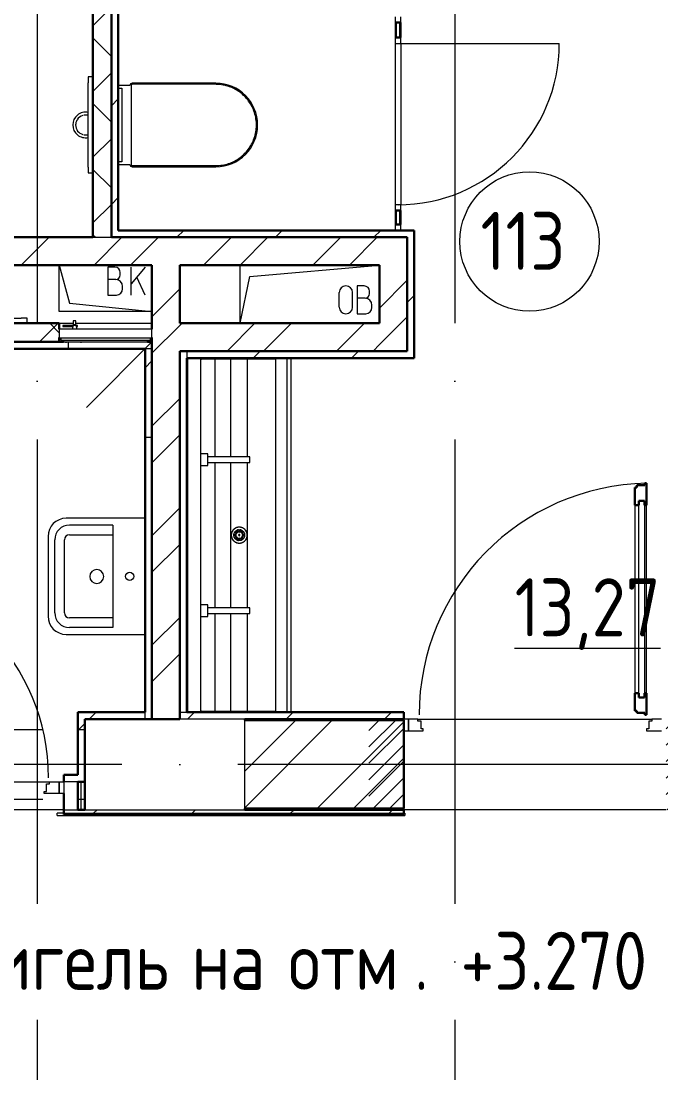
# Model space of a CAD drawing. Header units: millimetres. Extents: x -88595 to 880822, y -1054509 to -148035.
# Drawn here: x 163394 to 166151, y -275580 to -271051 of the extents above; entities that cross this region are included whole.
import ezdxf

# ---------------------------------------------------------------- set-up
doc = ezdxf.new("R2010")
doc.units = ezdxf.units.MM
for name, pattern in [('ADSK_Линия сетки', [25, 20, -2.5, 0, -2.5]), ('ADSK_Сверху', [4.5, 3, -1.5]), ('ADSK_Штриховая_ш2 п1_5', [4.5, 3, -1.5])]:
    doc.linetypes.add(name, pattern=pattern)
for name, color, linetype, lineweight in [('Аннотация', 7, 'Continuous', 20), ('Витраж', 7, 'Continuous', 9), ('Двери', 7, 'Continuous', 9), ('Линии', 7, 'Continuous', 9), ('Марки помещений', 7, 'Continuous', 20), ('Обобщенные модели', 7, 'Continuous', 18), ('Оборудование', 7, 'Continuous', 18), ('Ограждение', 7, 'Continuous', 9), ('Оси', 7, 'Continuous', 9), ('Перекрытие', 7, 'Continuous', 18), ('Сантехника', 7, 'Continuous', 18), ('Стены внутренние', 7, 'Continuous', 18), ('Стены наружные', 7, 'Continuous', 18), ('Стены разрез', 7, 'Continuous', 30), ('Стены штриховка', 7, 'Continuous', 9)]:
    doc.layers.add(name, color=color, linetype=linetype, lineweight=lineweight)
doc.layers.add('Двери открывание', color=7, linetype='Continuous', lineweight=9, true_color=0xc0c0c0)
doc.styles.add('GOST Common_3', font='GOST_Common.ttf', dxfattribs={"width": 0.9, "height": 2.5})

# ---------------------------------------------------------------- blocks, each defined once
blk = doc.blocks.new('1 этаж')
at = {"layer": 'Двери', "lineweight": 18, "true_color": 0xff0000}
h = blk.add_hatch(dxfattribs=at)
h.set_pattern_fill('FP_2', color=1, style=0, pattern_type=2)
h.set_pattern_definition([(45, (201612.71, 654062.605), (-35.3553, 35.3553), [])])
h.paths.add_polyline_path([(202452.7, 653867.6), (202452.7, 654257.6), (202302.7, 654257.6), (202302.7, 653867.6)])
h.paths.add_polyline_path([(201172.7, 653867.6), (201172.7, 654257.6), (201022.7, 654257.6), (201022.7, 653867.6)])
at = {"layer": 'Ограждение'}
h = blk.add_hatch(dxfattribs=at)
h.set_pattern_fill('FP_27', color=256, style=0, pattern_type=2)
h.set_pattern_definition([(0, (215918.7, 665702.34), (0, 600), []), (90, (215918.7, 665702.34), (-600, 4e-14), [])])
h.paths.add_polyline_path([(200487.7, 653842.6), (201177.7, 653842.6), (201177.7, 653852.6), (201172.7, 653852.6), (201172.7, 653847.6), (199707.7, 653847.6), (199707.7, 653852.6), (199678.7, 653852.6), (199678.7, 653842.6), (199937.9, 653842.6)])
at = {"lineweight": 18}
for p, q in [((199687.7, 656212.6), (199732.3, 656048.5)), ((199687.7, 656012.6), (199687.7, 656212.6)), ((200467.7, 655962.6), (200467.7, 656212.6)), ((200509.5, 656163.2), (201067.7, 656212.6)), ((199928, 656203.9), (199898, 656203.9)), ((199898, 656203.9), (199898, 656083.9)), ((199951.3, 656170.6), (199951.3, 656180.6)), ((200058, 656203.9), (199998, 656132.4)), ((199998, 656083.9), (199998, 656203.9)), ((200058, 656083.9), (200022, 656161.1)), ((200467.7, 655962.6), (200509.5, 656163.2)), ((199931.3, 656150.6), (199898, 656150.6)), ((199961.3, 656110.6), (199961.3, 656120.6)), ((201002.1, 656123.4), (200972.1, 656123.4)), ((200972.1, 656123.4), (200972.1, 656003.4)), ((199898, 656083.9), (199934.6, 656083.9)), ((200894.6, 656032.1), (200894.6, 656094.7)), ((200952, 656032.1), (200952, 656094.7)), ((201005.5, 656070), (200972.1, 656070)), ((201025.5, 656090), (201025.5, 656100)), ((199732.3, 656048.5), (200087.7, 656012.6)), ((201035.5, 656030), (201035.5, 656040)), ((200087.7, 656012.6), (199687.7, 656012.6)), ((200972.1, 656003.4), (201008.8, 656003.4))]:
    blk.add_line(p, q, dxfattribs=at)
for centre, radius, start, end in [((199928, 656180.6), 23.3, 0, 90), ((199931.3, 656170.6), 20, 270, 0), ((199931.3, 656120.6), 30, 0, 90), ((200923.3, 656094.7), 28.7, 0, 180), ((201002.1, 656100), 23.3, 0, 90), ((199934.6, 656110.6), 26.7, 270, 0), ((201005.5, 656090), 20, 270, 0), ((201005.5, 656040), 30, 0, 90), ((200923.3, 656032.1), 28.7, 180, 0), ((201008.8, 656030), 26.7, 270, 0)]:
    blk.add_arc(centre, radius, start, end, dxfattribs=at)
at = {"layer": 'Витраж', "lineweight": 18, "extrusion": (0, 0, -1)}
for p, q in [((201135.2, 657282.6), (201135.2, 657257.6)), ((201135.2, 657257.6), (201160.2, 657257.6)), ((201160.2, 657257.6), (201160.2, 657282.6)), ((201160.2, 657192.6), (201135.2, 657192.6)), ((201135.2, 657192.6), (201135.2, 657167.6)), ((201135.2, 657167.6), (201160.2, 657167.6)), ((201160.2, 657167.6), (201160.2, 657192.6)), ((201160.2, 656472.6), (201135.2, 656472.6)), ((201135.2, 656472.6), (201135.2, 656447.6)), ((201135.2, 656447.6), (201160.2, 656447.6)), ((201160.2, 656447.6), (201160.2, 656472.6))]:
    blk.add_line(p, q, dxfattribs=at)
at = {"layer": 'Витраж'}
for p, q in [((201135.2, 657257.6), (201135.2, 657192.6)), ((201160.2, 657257.6), (201160.2, 657192.6)), ((201135.2, 657167.6), (201135.2, 656472.6)), ((201160.2, 657167.6), (201160.2, 656472.6)), ((201135.2, 656447.6), (201135.2, 656387.6)), ((201160.2, 656447.6), (201160.2, 656387.6))]:
    blk.add_line(p, q, dxfattribs=at)
at = {"layer": 'Витраж', "lineweight": 18}
for p, q in [((201160.2, 656387.6), (201135.2, 656387.6)), ((201135.2, 656387.6), (201135.2, 656362.6)), ((201160.2, 656362.6), (201160.2, 656387.6)), ((201135.2, 656362.6), (201160.2, 656362.6))]:
    blk.add_line(p, q, dxfattribs=at)
at = {"layer": 'Двери'}
for p, q in [((201160.2, 657167.6), (201842.7, 657167.6)), ((202168.7, 655179.6), (202168.7, 654369.6)), ((202185.7, 654351.6), (202185.7, 655197.6)), ((202185.7, 655197.6), (202209.7, 655197.6)), ((202209.7, 655197.6), (202209.7, 654351.6)), ((202218.7, 654369.6), (202218.7, 655179.6)), ((202209.7, 654351.6), (202185.7, 654351.6)), ((201172.7, 654257.6), (201172.7, 654207.6)), ((201192.7, 654257.6), (201172.7, 654257.6)), ((201192.7, 654207.6), (201192.7, 654257.6)), ((201233.7, 654257.6), (201192.7, 654257.6)), ((201192.7, 654257.6), (201192.7, 654207.6)), ((201233.7, 654249.6), (201233.7, 654257.6)), ((202241.7, 654257.6), (202241.7, 654249.6)), ((202282.7, 654257.6), (202241.7, 654257.6)), ((201247.7, 654249.6), (201233.7, 654249.6)), ((201247.7, 654215.6), (201247.7, 654249.6)), ((201256.7, 654215.6), (201247.7, 654215.6)), ((201256.7, 654207.6), (201256.7, 654215.6)), ((202227.7, 654215.6), (202218.7, 654215.6)), ((202218.7, 654215.6), (202218.7, 654207.6)), ((202241.7, 654249.6), (202227.7, 654249.6)), ((202227.7, 654249.6), (202227.7, 654215.6)), ((201172.7, 654207.6), (201192.7, 654207.6)), ((201192.7, 654207.6), (201256.7, 654207.6)), ((202218.7, 654207.6), (202282.7, 654207.6)), ((199646.7, 653979.6), (199646.7, 653987.6)), ((199646.7, 653987.6), (199687.7, 653987.6)), ((199687.7, 653987.6), (199707.7, 653987.6)), ((199687.7, 653937.6), (199687.7, 653987.6)), ((199687.7, 653987.6), (199687.7, 653937.6)), ((199707.7, 653987.6), (199707.7, 653937.6)), ((199623.7, 653945.6), (199632.7, 653945.6)), ((199623.7, 653937.6), (199623.7, 653945.6)), ((199632.7, 653979.6), (199646.7, 653979.6)), ((199632.7, 653945.6), (199632.7, 653979.6)), ((199687.7, 653937.6), (199623.7, 653937.6)), ((199707.7, 653937.6), (199687.7, 653937.6))]:
    blk.add_line(p, q, dxfattribs=at)
at = {"layer": 'Двери', "lineweight": 30}
for p, q in [((202176.7, 655255.6), (202168.7, 655255.6)), ((202168.7, 655255.6), (202168.7, 655179.6)), ((202210.7, 655264.6), (202176.7, 655264.6)), ((202176.7, 655264.6), (202176.7, 655255.6)), ((202218.7, 655273.6), (202210.7, 655273.6)), ((202210.7, 655273.6), (202210.7, 655264.6)), ((202218.7, 655179.6), (202218.7, 655273.6)), ((202168.7, 655179.6), (202185.7, 655179.6)), ((202185.7, 655179.6), (202185.7, 655197.6)), ((202185.7, 655197.6), (202209.7, 655197.6)), ((202209.7, 655197.6), (202209.7, 655179.6)), ((202209.7, 655179.6), (202218.7, 655179.6)), ((202168.7, 654369.6), (202168.7, 654293.6)), ((202168.7, 654369.6), (202185.7, 654369.6)), ((202185.7, 654369.6), (202185.7, 654351.6)), ((202185.7, 654351.6), (202209.7, 654351.6)), ((202209.7, 654369.6), (202218.7, 654369.6)), ((202209.7, 654351.6), (202209.7, 654369.6)), ((202218.7, 654275.6), (202218.7, 654369.6)), ((202168.7, 654293.6), (202176.7, 654293.6)), ((202176.7, 654293.6), (202176.7, 654284.6)), ((202176.7, 654284.6), (202210.7, 654284.6)), ((202210.7, 654284.6), (202210.7, 654275.6)), ((202210.7, 654275.6), (202218.7, 654275.6))]:
    blk.add_line(p, q, dxfattribs=at)
at = {"layer": 'Двери', "linetype": 'ADSK_Штриховая_ш2 п1_5'}
for p, q in [((201172.7, 654257.6), (201022.7, 654257.6)), ((201172.7, 653867.6), (201172.7, 654257.6)), ((201022.7, 653867.6), (201172.7, 653867.6))]:
    blk.add_line(p, q, dxfattribs=at)
at = {"layer": 'Двери'}
blk.add_arc((201147.7, 657167.6), 695, 270, 0, dxfattribs=at)
at = {"layer": 'Двери открывание'}
for centre, radius, start, end in [((202236.7, 654275.6), 998, 91.0334, 180), ((198743.7, 654005.6), 898, 0, 88.8515)]:
    blk.add_arc(centre, radius, start, end, dxfattribs=at)
at = {"layer": 'Линии', "linetype": 'ADSK_Сверху', "ltscale": 100}
for p, q in [((188967.7, 654212.6), (199797.7, 654212.6)), ((188967.7, 653912.6), (199797.7, 653912.6))]:
    blk.add_line(p, q, dxfattribs=at)
at = {"layer": 'Марки помещений'}
blk.add_circle((201714.2, 656314.5), 300, dxfattribs=at)
at = {"layer": 'Обобщенные модели'}
for p, q in [((200057.7, 655122.6), (199717.7, 655122.6)), ((199919.7, 655093.2), (199732.6, 655093.2)), ((199919.7, 655093.2), (199919.7, 654652)), ((199639.7, 655044.6), (199639.7, 654872.5)), ((199669, 654715.6), (199669, 655029.6)), ((199710.3, 654715.6), (199710.3, 655029.6)), ((199732.6, 655051.9), (199919.7, 655051.9)), ((199639.7, 654872.5), (199639.7, 654700.6)), ((199919.7, 654693.3), (199732.6, 654693.3)), ((199717.7, 654622.6), (200057.7, 654622.6)), ((199919.7, 654652), (199732.6, 654652))]:
    blk.add_line(p, q, dxfattribs=at)
blk.add_circle((199991.4, 654872.6), 17.5, dxfattribs=at)
for centre, radius, start, end in [((199717.7, 655044.6), 78, 90, 180), ((199732.6, 655029.6), 63.6, 90, 180), ((199732.6, 655029.6), 22.3, 90, 180), ((199849.6, 654872.2), 30, 90, 270), ((199849.6, 654872.2), 30, 270, 90), ((199732.6, 654715.6), 63.6, 180, 270), ((199732.6, 654715.6), 22.3, 180, 270), ((199717.7, 654700.6), 78, 180, 270)]:
    blk.add_arc(centre, radius, start, end, dxfattribs=at)
at = {"layer": 'Оборудование'}
for p, q in [((199687.7, 655937.6), (199687.7, 655901.2)), ((200087.7, 655937.6), (199687.7, 655937.6)), ((199703.6, 655953), (199703.6, 655948)), ((199749.4, 655953), (199703.6, 655953)), ((199703.6, 655948), (199749.4, 655948)), ((199744.6, 655953.5), (199744.6, 655937.6)), ((199763.9, 655953.5), (199744.6, 655953.5)), ((199748.1, 655955.5), (199746.1, 655953.5)), ((199748.1, 655972.9), (199748.1, 655955.5)), ((199760.3, 655972.9), (199748.1, 655972.9)), ((199760.3, 655955.5), (199748.1, 655955.5)), ((199767.3, 655953), (199759, 655953)), ((199759, 655948), (199767.3, 655948)), ((199760.3, 655955.5), (199760.3, 655972.9)), ((199762.3, 655953.5), (199760.3, 655955.5)), ((199763.9, 655937.6), (199763.9, 655953.5)), ((199767.3, 655948), (199767.3, 655953)), ((200087.7, 655901.2), (200087.7, 655937.6)), ((199688.6, 655900.3), (200086.8, 655900.3)), ((199694.7, 655900.3), (199694.7, 655890.6)), ((199695.7, 655889.6), (200079.8, 655889.6)), ((199706.7, 655888.1), (199706.7, 655882.6)), ((200068.7, 655882.6), (200068.7, 655888.1)), ((200080.7, 655890.6), (200080.7, 655900.3)), ((199706.7, 655882.6), (200068.7, 655882.6)), ((199715.7, 655882.6), (199715.7, 655880.6)), ((199715.7, 655880.6), (199719.7, 655880.6)), ((199780.2, 655880.6), (199719.7, 655880.6)), ((199780.2, 655880.6), (199784.2, 655880.6)), ((199784.2, 655880.6), (199784.2, 655882.6)), ((200087.7, 655882.6), (199804.9, 655599.8))]:
    blk.add_line(p, q, dxfattribs=at)
for points, knots in [([(199687.7, 655901.2), (199687.7, 655901.1), (199687.7, 655901), (199687.8, 655900.8), (199687.9, 655900.6), (199688.1, 655900.5), (199688.2, 655900.4), (199688.4, 655900.3), (199688.5, 655900.3), (199688.6, 655900.3)], [0, 0, 0, 0, 0.166667, 0.333333, 0.458333, 0.583333, 0.708333, 0.833333, 1, 1, 1, 1]), ([(199694.7, 655890.6), (199694.7, 655890.5), (199694.7, 655890.3), (199694.8, 655890.1), (199694.9, 655889.9), (199695.1, 655889.8), (199695.2, 655889.7), (199695.3, 655889.7), (199695.5, 655889.6), (199695.6, 655889.6), (199695.7, 655889.6)], [0, 0, 0, 0, 0.166667, 0.333333, 0.458333, 0.583333, 0.666667, 0.75, 0.833333, 1, 1, 1, 1]), ([(199705.2, 655889.6), (199705.3, 655889.6), (199705.5, 655889.6), (199705.8, 655889.5), (199705.9, 655889.4), (199706.1, 655889.3), (199706.3, 655889.2), (199706.4, 655889), (199706.5, 655888.8), (199706.6, 655888.7), (199706.7, 655888.4), (199706.7, 655888.2), (199706.7, 655888.1)], [0, 0, 0, 0, 0.166667, 0.25, 0.333333, 0.416667, 0.5, 0.583333, 0.666667, 0.75, 0.833333, 1, 1, 1, 1]), ([(200068.7, 655888.1), (200068.7, 655888.2), (200068.7, 655888.4), (200068.8, 655888.7), (200068.9, 655888.8), (200069, 655889), (200069.2, 655889.2), (200069.3, 655889.3), (200069.5, 655889.4), (200069.7, 655889.5), (200069.9, 655889.6), (200070.1, 655889.6), (200070.2, 655889.6)], [-1, -1, -1, -1, -0.833333, -0.75, -0.666667, -0.583333, -0.5, -0.416667, -0.333333, -0.25, -0.166667, 0, 0, 0, 0]), ([(200079.8, 655889.6), (200079.8, 655889.6), (200080, 655889.6), (200080.1, 655889.7), (200080.2, 655889.7), (200080.4, 655889.8), (200080.5, 655889.9), (200080.6, 655890.1), (200080.7, 655890.3), (200080.7, 655890.5), (200080.7, 655890.6)], [-1, -1, -1, -1, -0.833333, -0.75, -0.666667, -0.583333, -0.458333, -0.333333, -0.166667, 0, 0, 0, 0]), ([(200086.8, 655900.3), (200086.9, 655900.3), (200087, 655900.3), (200087.2, 655900.4), (200087.3, 655900.5), (200087.5, 655900.6), (200087.6, 655900.8), (200087.7, 655901), (200087.7, 655901.1), (200087.7, 655901.2)], [-1, -1, -1, -1, -0.833333, -0.75, -0.583333, -0.458333, -0.333333, -0.166667, 0, 0, 0, 0])]:
    blk.add_open_spline(points, degree=3, knots=knots, dxfattribs=at)
at = {"layer": 'Ограждение'}
for p, q in [((199678.7, 653842.6), (199678.7, 653852.6)), ((199707.7, 653852.6), (199678.7, 653852.6)), ((201177.7, 653852.6), (201172.7, 653852.6)), ((201177.7, 653852.6), (201177.7, 653842.6)), ((199678.7, 653842.6), (201177.7, 653842.6))]:
    blk.add_line(p, q, dxfattribs=at)
at = {"layer": 'Оси', "linetype": 'ADSK_Линия сетки', "ltscale": 100}
for p, q in [((199592.7, 662962.6), (199592.7, 631836.5)), ((201392.7, 662962.6), (201392.7, 631836.5)), ((252460, 654062.6), (175520.4, 654062.6))]:
    blk.add_line(p, q, dxfattribs=at)
at = {"layer": 'Перекрытие', "color": 49, "ltscale": 100, "true_color": 0x464646}
for p, q in [((199687.7, 656012.6), (199687.7, 656212.6)), ((200467.7, 655962.6), (200467.7, 656212.6)), ((200087.7, 656012.6), (199687.7, 656012.6)), ((202302.7, 653867.6), (201172.7, 653867.6))]:
    blk.add_line(p, q, dxfattribs=at)
at = {"layer": 'Сантехника', "lineweight": 9}
for p, q in [((199832.7, 657023.1), (199812.7, 657023.1)), ((199812.7, 657023.1), (199812.7, 656998.1)), ((199812.7, 656634.6), (199812.7, 656998.1)), ((199812.7, 656634.6), (199812.7, 656609.6)), ((199812.7, 656609.6), (199832.7, 656609.6)), ((199161, 655984.8), (199524.5, 655984.8)), ((199549.5, 655984.8), (199524.5, 655984.8)), ((199549.5, 655962.6), (199549.5, 655984.8))]:
    blk.add_line(p, q, dxfattribs=at)
at = {"layer": 'Сантехника'}
for p, q in [((199992.7, 656986.4), (199942.7, 656986.4)), ((199997.7, 656986.4), (199997.7, 656646.4)), ((200362.7, 656996.4), (200002.7, 656996.4)), ((200362.7, 656991.4), (200002.7, 656991.4)), ((199942.7, 656974.6), (199957.7, 656974.6)), ((199957.7, 656974.6), (199957.7, 656658.1)), ((199957.7, 656658.1), (199942.7, 656658.1)), ((199942.7, 656646.4), (199992.7, 656646.4)), ((200002.7, 656641.4), (200362.7, 656641.4)), ((200002.7, 656636.4), (200362.7, 656636.4)), ((200242.7, 654287.6), (200242.7, 655812.6)), ((200298.7, 655807.6), (200298.7, 655812.6)), ((200298.7, 655812.6), (200298.7, 655807.6)), ((200298.7, 654292.6), (200298.7, 655807.6)), ((200298.7, 655807.6), (200301.1, 655807.6)), ((200309.7, 655807.6), (200301.1, 655807.6)), ((200309.7, 655807.6), (200309.7, 655812.6)), ((200620.8, 655807.6), (200309.7, 655807.6)), ((200360.1, 655387.5), (200360.1, 655807.6)), ((200428.1, 655387.6), (200428.1, 655807.6)), ((200498.8, 655387.6), (200498.8, 655807.6)), ((200620.8, 655812.6), (200620.8, 655807.6)), ((200620.8, 654292.6), (200620.8, 655807.6)), ((200670.8, 654287.6), (200670.8, 655812.6)), ((200687.7, 654287.6), (200687.7, 655812.6)), ((200328.7, 655400.1), (200298.7, 655400.1)), ((200328.7, 655350.1), (200328.7, 655400.1)), ((200298.7, 655350.1), (200328.7, 655350.1)), ((200508.7, 655387.6), (200328.7, 655387.6)), ((200328.7, 655362.6), (200508.7, 655362.6)), ((200360.1, 654737.5), (200360.1, 655362.7)), ((200428.1, 654737.6), (200428.1, 655362.6)), ((200498.8, 654737.6), (200498.8, 655362.6)), ((200508.7, 655362.6), (200508.7, 655387.6)), ((200328.7, 654750.1), (200298.7, 654750.1)), ((200328.7, 654700.1), (200328.7, 654750.1)), ((200508.7, 654737.6), (200328.7, 654737.6)), ((200328.7, 654712.6), (200508.7, 654712.6)), ((200360.1, 654292.6), (200360.1, 654712.7)), ((200428.1, 654292.6), (200428.1, 654712.6)), ((200498.8, 654292.6), (200498.8, 654712.6)), ((200508.7, 654712.6), (200508.7, 654737.6)), ((200298.7, 654700.1), (200328.7, 654700.1)), ((200298.7, 654287.6), (200298.7, 654292.6)), ((200301.1, 654292.6), (200298.7, 654292.6)), ((200298.7, 654292.6), (200298.7, 654287.6)), ((200301.1, 654292.6), (200309.7, 654292.6)), ((200309.7, 654292.6), (200620.8, 654292.6)), ((200309.7, 654287.6), (200309.7, 654292.6)), ((200620.8, 654292.6), (200620.8, 654287.6))]:
    blk.add_line(p, q, dxfattribs=at)
at = {"layer": 'Сантехника', "flags": 128}
for points in [[(200002.7, 656991.4), (200002.5, 656991.4), (200002.3, 656991.3), (200002.1, 656991.3), (200001.9, 656991.3), (200001.7, 656991.3), (200001.5, 656991.2), (200001.3, 656991.2), (200001.1, 656991.1), (200000.9, 656991), (200000.8, 656991), (200000.6, 656990.9), (200000.4, 656990.8), (200000.2, 656990.7), (200000.1, 656990.6), (199999.9, 656990.5), (199999.7, 656990.4), (199999.6, 656990.2), (199999.4, 656990.1), (199999.3, 656990), (199999.1, 656989.8), (199999, 656989.7), (199998.9, 656989.5), (199998.7, 656989.4), (199998.6, 656989.2), (199998.5, 656989.1), (199998.4, 656988.9), (199998.3, 656988.7), (199998.2, 656988.5), (199998.1, 656988.4), (199998.1, 656988.2), (199998, 656988), (199997.9, 656987.8), (199997.9, 656987.6), (199997.8, 656987.4), (199997.8, 656987.2), (199997.8, 656987), (199997.7, 656986.8), (199997.7, 656986.6), (199997.7, 656986.4), (199997.7, 656986.4)], [(200362.7, 656641.4), (200369.7, 656641.5), (200376.7, 656641.9), (200383.7, 656642.6), (200390.6, 656643.6), (200397.5, 656644.8), (200404.3, 656646.4), (200411.1, 656648.2), (200417.8, 656650.2), (200424.4, 656652.6), (200430.9, 656655.2), (200437.3, 656658), (200443.5, 656661.1), (200449.7, 656664.5), (200455.7, 656668.1), (200461.5, 656671.9), (200467.2, 656676), (200472.8, 656680.3), (200478.1, 656684.8), (200483.3, 656689.5), (200488.2, 656694.4), (200493, 656699.5), (200497.6, 656704.9), (200501.9, 656710.3), (200506.1, 656716), (200510, 656721.8), (200513.6, 656727.8), (200517.1, 656733.9), (200520.2, 656740.1), (200523.2, 656746.5), (200525.8, 656752.9), (200528.2, 656759.5), (200530.4, 656766.2), (200532.2, 656772.9), (200533.8, 656779.7), (200535.2, 656786.6), (200536.2, 656793.5), (200537, 656800.5), (200537.5, 656807.5), (200537.7, 656814.5), (200537.6, 656821.5), (200537.3, 656828.5), (200536.7, 656835.4), (200535.8, 656842.4), (200534.6, 656849.3), (200533.1, 656856.1), (200531.4, 656862.9), (200529.4, 656869.6), (200527.1, 656876.2), (200524.6, 656882.8), (200521.8, 656889.2), (200518.8, 656895.5), (200515.5, 656901.7), (200512, 656907.7), (200508.2, 656913.6), (200504.2, 656919.3), (200500, 656924.9), (200495.5, 656930.3), (200490.9, 656935.5), (200486, 656940.6), (200480.9, 656945.4), (200475.7, 656950), (200470.2, 656954.4), (200464.6, 656958.6), (200458.8, 656962.6), (200452.9, 656966.3), (200446.9, 656969.8), (200440.7, 656973), (200434.3, 656976), (200427.9, 656978.8), (200421.3, 656981.2), (200414.7, 656983.5), (200408, 656985.4), (200401.2, 656987.1), (200394.3, 656988.5), (200387.4, 656989.6), (200380.5, 656990.5), (200373.5, 656991), (200366.5, 656991.3), (200362.7, 656991.4)], [(199997.7, 656646.4), (199997.7, 656646.2), (199997.7, 656646), (199997.7, 656645.8), (199997.8, 656645.6), (199997.8, 656645.4), (199997.9, 656645.2), (199997.9, 656645), (199998, 656644.8), (199998, 656644.6), (199998.1, 656644.4), (199998.2, 656644.2), (199998.3, 656644), (199998.4, 656643.9), (199998.5, 656643.7), (199998.6, 656643.5), (199998.7, 656643.4), (199998.8, 656643.2), (199999, 656643.1), (199999.1, 656642.9), (199999.2, 656642.8), (199999.4, 656642.6), (199999.5, 656642.5), (199999.7, 656642.4), (199999.8, 656642.3), (200000, 656642.1), (200000.2, 656642), (200000.4, 656641.9), (200000.5, 656641.9), (200000.7, 656641.8), (200000.9, 656641.7), (200001.1, 656641.6), (200001.3, 656641.6), (200001.5, 656641.5), (200001.7, 656641.5), (200001.9, 656641.4), (200002.1, 656641.4), (200002.3, 656641.4), (200002.5, 656641.4), (200002.7, 656641.4), (200002.7, 656641.4)], [(200498, 655050.1), (200498, 655051.5), (200497.9, 655052.8), (200497.8, 655054.2), (200497.6, 655055.6), (200497.3, 655056.9), (200497, 655058.3), (200496.7, 655059.6), (200496.3, 655060.9), (200495.8, 655062.2), (200495.3, 655063.5), (200494.7, 655064.7), (200494.1, 655065.9), (200493.5, 655067.1), (200492.8, 655068.3), (200492, 655069.5), (200491.2, 655070.6), (200490.4, 655071.7), (200489.5, 655072.7), (200488.6, 655073.7), (200487.6, 655074.7), (200486.6, 655075.6), (200485.6, 655076.5), (200484.5, 655077.4), (200483.4, 655078.2), (200482.2, 655079), (200481.1, 655079.7), (200479.9, 655080.4), (200478.7, 655081), (200477.4, 655081.6), (200476.1, 655082.1), (200474.9, 655082.5), (200473.5, 655083), (200472.2, 655083.3), (200470.9, 655083.6), (200469.5, 655083.9), (200468.2, 655084.1), (200466.8, 655084.3), (200465.5, 655084.4), (200464.1, 655084.4), (200462.7, 655084.4), (200461.3, 655084.3), (200460, 655084.2), (200458.6, 655084), (200457.3, 655083.8), (200455.9, 655083.5), (200454.6, 655083.2), (200453.3, 655082.8), (200452, 655082.3), (200450.7, 655081.8), (200449.4, 655081.3), (200448.2, 655080.7), (200447, 655080.1), (200445.8, 655079.4), (200444.7, 655078.6), (200443.5, 655077.8), (200442.4, 655077), (200441.4, 655076.1), (200440.4, 655075.2), (200439.4, 655074.3), (200438.4, 655073.3), (200437.5, 655072.2), (200436.6, 655071.2), (200435.8, 655070.1), (200435.1, 655068.9), (200434.3, 655067.8), (200433.6, 655066.6), (200433, 655065.4), (200432.4, 655064.1), (200431.9, 655062.9), (200431.4, 655061.6), (200431, 655060.3), (200430.6, 655059), (200430.2, 655057.6), (200430, 655056.3), (200429.8, 655054.9), (200429.6, 655053.6), (200429.5, 655052.2), (200429.4, 655050.8), (200429.4, 655050.1)], [(200440.4, 655050.1), (200440.4, 655051), (200440.5, 655052), (200440.6, 655052.9), (200440.7, 655053.8), (200440.9, 655054.7), (200441.1, 655055.6), (200441.3, 655056.5), (200441.6, 655057.4), (200441.9, 655058.3), (200442.3, 655059.2), (200442.6, 655060), (200443, 655060.9), (200443.5, 655061.7), (200444, 655062.5), (200444.5, 655063.3), (200445, 655064), (200445.6, 655064.8), (200446.2, 655065.5), (200446.8, 655066.2), (200447.5, 655066.8), (200448.2, 655067.5), (200448.9, 655068.1), (200449.6, 655068.6), (200450.3, 655069.2), (200451.1, 655069.7), (200451.9, 655070.2), (200452.7, 655070.7), (200453.6, 655071.1), (200454.4, 655071.5), (200455.3, 655071.8), (200456.1, 655072.1), (200457, 655072.4), (200457.9, 655072.7), (200458.8, 655072.9), (200459.8, 655073.1), (200460.7, 655073.2), (200461.6, 655073.3), (200462.5, 655073.4), (200463.5, 655073.4), (200464.4, 655073.4), (200465.3, 655073.3), (200466.3, 655073.3), (200467.2, 655073.1), (200468.1, 655073), (200469, 655072.8), (200469.9, 655072.6), (200470.8, 655072.3), (200471.7, 655072), (200472.6, 655071.7), (200473.4, 655071.3), (200474.2, 655070.9), (200475.1, 655070.4), (200475.9, 655070), (200476.7, 655069.5), (200477.4, 655068.9), (200478.2, 655068.4), (200478.9, 655067.8), (200479.6, 655067.2), (200480.2, 655066.5), (200480.9, 655065.8), (200481.5, 655065.1), (200482.1, 655064.4), (200482.7, 655063.7), (200483.2, 655062.9), (200483.7, 655062.1), (200484.1, 655061.3), (200484.6, 655060.5), (200485, 655059.6), (200485.3, 655058.8), (200485.7, 655057.9), (200486, 655057), (200486.2, 655056.1), (200486.4, 655055.2), (200486.6, 655054.3), (200486.8, 655053.4), (200486.9, 655052.5), (200487, 655051.5), (200487, 655050.6), (200487, 655050.1)], [(200450.5, 655069), (200451.3, 655069.5), (200452, 655070), (200452.9, 655070.4), (200453.7, 655070.8), (200454.5, 655071.2), (200455.4, 655071.6), (200456.2, 655071.9), (200457.1, 655072.2), (200458, 655072.4), (200458.9, 655072.6), (200459.8, 655072.8), (200460.7, 655072.9), (200461.6, 655073), (200462.5, 655073.1), (200463.5, 655073.1), (200464.4, 655073.1), (200465.3, 655073.1), (200466.2, 655073), (200467.1, 655072.9), (200468, 655072.7), (200468.9, 655072.5), (200469.8, 655072.3), (200470.7, 655072.1), (200471.6, 655071.8), (200472.5, 655071.4), (200473.3, 655071.1), (200474.1, 655070.7), (200474.9, 655070.2), (200475.7, 655069.8), (200476.5, 655069.3), (200477.3, 655068.7), (200478, 655068.2), (200478.7, 655067.6), (200479.4, 655067), (200480.1, 655066.3), (200480.7, 655065.7), (200481.3, 655065), (200481.9, 655064.3), (200482.4, 655063.5), (200483, 655062.8), (200483.5, 655062), (200483.9, 655061.2)], [(200460.2, 655073.1), (200459.3, 655073), (200458.4, 655072.8), (200457.5, 655072.6), (200456.6, 655072.3), (200455.7, 655072), (200454.9, 655071.7), (200454, 655071.3), (200453.2, 655070.9)], [(200474.7, 655070.7), (200473.9, 655071.1), (200473, 655071.5), (200472.2, 655071.8), (200471.3, 655072.1), (200470.4, 655072.4), (200469.5, 655072.7), (200468.6, 655072.9), (200467.7, 655073.1), (200466.8, 655073.2)], [(200429.4, 655050.1), (200429.4, 655048.7), (200429.5, 655047.4), (200429.7, 655046), (200429.8, 655044.6), (200430.1, 655043.3), (200430.4, 655042), (200430.7, 655040.6), (200431.2, 655039.3), (200431.6, 655038), (200432.1, 655036.7), (200432.7, 655035.5), (200433.3, 655034.3), (200433.9, 655033.1), (200434.7, 655031.9), (200435.4, 655030.7), (200436.2, 655029.6), (200437, 655028.5), (200437.9, 655027.5), (200438.8, 655026.5), (200439.8, 655025.5), (200440.8, 655024.6), (200441.9, 655023.7), (200442.9, 655022.8), (200444, 655022), (200445.2, 655021.2), (200446.3, 655020.5), (200447.5, 655019.9), (200448.8, 655019.2), (200450, 655018.7), (200451.3, 655018.1), (200452.6, 655017.7), (200453.9, 655017.2), (200455.2, 655016.9), (200456.5, 655016.6), (200457.9, 655016.3), (200459.2, 655016.1), (200460.6, 655015.9), (200462, 655015.8), (200463.3, 655015.8), (200464.7, 655015.8), (200466.1, 655015.9), (200467.4, 655016), (200468.8, 655016.2), (200470.2, 655016.4), (200471.5, 655016.7), (200472.8, 655017), (200474.1, 655017.4), (200475.4, 655017.9), (200476.7, 655018.4), (200478, 655018.9), (200479.2, 655019.5), (200480.4, 655020.2), (200481.6, 655020.8), (200482.8, 655021.6), (200483.9, 655022.4), (200485, 655023.2), (200486, 655024.1), (200487.1, 655025), (200488.1, 655025.9), (200489, 655026.9), (200489.9, 655028), (200490.8, 655029), (200491.6, 655030.1), (200492.4, 655031.3), (200493.1, 655032.4), (200493.8, 655033.6), (200494.4, 655034.8), (200495, 655036.1), (200495.5, 655037.3), (200496, 655038.6), (200496.5, 655039.9), (200496.8, 655041.2), (200497.2, 655042.6), (200497.4, 655043.9), (200497.7, 655045.3), (200497.8, 655046.6), (200497.9, 655048), (200498, 655049.4), (200498, 655050.1)], [(200440.8, 655054.3), (200440.6, 655053.4), (200440.5, 655052.5), (200440.5, 655051.5), (200440.4, 655050.6), (200440.4, 655050.1)], [(200440.4, 655050.1), (200440.4, 655049.2), (200440.5, 655048.2), (200440.6, 655047.3), (200440.7, 655046.4)], [(200487, 655050.1), (200487, 655049.2), (200486.9, 655048.2), (200486.8, 655047.3), (200486.7, 655046.4), (200486.5, 655045.5), (200486.3, 655044.6), (200486.1, 655043.7), (200485.8, 655042.8), (200485.5, 655041.9), (200485.2, 655041), (200484.8, 655040.2), (200484.4, 655039.3), (200483.9, 655038.5), (200483.5, 655037.7), (200482.9, 655036.9), (200482.4, 655036.2), (200481.8, 655035.5), (200481.2, 655034.7), (200480.6, 655034.1), (200479.9, 655033.4), (200479.3, 655032.8), (200478.6, 655032.1), (200477.8, 655031.6), (200477.1, 655031), (200476.3, 655030.5), (200475.5, 655030), (200474.7, 655029.6), (200473.9, 655029.1), (200473, 655028.7), (200472.2, 655028.4), (200471.3, 655028.1), (200470.4, 655027.8), (200469.5, 655027.5), (200468.6, 655027.3), (200467.7, 655027.1), (200466.8, 655027), (200465.8, 655026.9), (200464.9, 655026.8), (200464, 655026.8), (200463, 655026.8), (200462.1, 655026.9), (200461.2, 655026.9), (200460.2, 655027.1), (200459.3, 655027.2), (200458.4, 655027.4), (200457.5, 655027.6), (200456.6, 655027.9), (200455.7, 655028.2), (200454.9, 655028.5), (200454, 655028.9), (200453.2, 655029.3), (200452.4, 655029.8), (200451.5, 655030.2), (200450.8, 655030.7), (200450, 655031.3), (200449.3, 655031.8), (200448.5, 655032.4), (200447.8, 655033), (200447.2, 655033.7), (200446.5, 655034.4), (200445.9, 655035.1), (200445.3, 655035.8), (200444.8, 655036.5), (200444.2, 655037.3), (200443.7, 655038.1), (200443.3, 655038.9), (200442.8, 655039.7), (200442.5, 655040.6), (200442.1, 655041.4), (200441.8, 655042.3), (200441.5, 655043.2), (200441.2, 655044.1), (200441, 655045), (200440.8, 655045.9), (200440.6, 655046.8), (200440.5, 655047.7), (200440.5, 655048.7), (200440.4, 655049.6), (200440.4, 655050.1)], [(200440.7, 655050.1), (200440.7, 655051), (200440.7, 655051.9), (200440.8, 655052.9), (200441, 655053.8), (200441.1, 655054.7), (200441.3, 655055.6)], [(200441.2, 655045), (200441.1, 655045.9), (200440.9, 655046.9), (200440.8, 655047.8), (200440.7, 655048.7), (200440.7, 655049.6), (200440.7, 655050.1)], [(200443.3, 655060.7), (200443.7, 655061.6), (200444.2, 655062.3), (200444.7, 655063.1), (200445.2, 655063.9), (200445.8, 655064.6), (200446.4, 655065.3), (200447, 655066), (200447.7, 655066.6), (200448.3, 655067.3), (200449, 655067.9), (200449.8, 655068.4)], [(200447.2, 655066.5), (200446.5, 655065.8), (200445.9, 655065.1), (200445.3, 655064.4), (200444.8, 655063.7), (200444.2, 655062.9), (200443.7, 655062.1), (200443.3, 655061.3)], [(200467.6, 655027.4), (200466.7, 655027.3), (200465.8, 655027.2), (200464.9, 655027.1), (200464, 655027.1), (200463, 655027.1), (200462.1, 655027.1), (200461.2, 655027.2), (200460.3, 655027.3), (200459.4, 655027.5), (200458.5, 655027.7), (200457.6, 655027.9), (200456.7, 655028.2), (200455.8, 655028.5), (200455, 655028.8), (200454.1, 655029.2), (200453.3, 655029.6), (200452.5, 655030), (200451.7, 655030.5), (200450.9, 655031), (200450.2, 655031.5), (200449.4, 655032), (200448.7, 655032.6), (200448, 655033.2), (200447.4, 655033.9), (200446.7, 655034.5), (200446.1, 655035.2), (200445.5, 655036), (200445, 655036.7), (200444.5, 655037.4), (200444, 655038.2), (200443.5, 655039)], [(200443.5, 655038.5), (200444, 655037.7), (200444.5, 655036.9), (200445, 655036.2), (200445.6, 655035.5), (200446.2, 655034.7), (200446.8, 655034.1), (200447.5, 655033.4)], [(200447.5, 655050.1), (200447.5, 655050.8), (200447.6, 655051.4), (200447.6, 655052), (200447.7, 655052.7), (200447.8, 655053.3), (200448, 655054), (200448.1, 655054.6), (200448.3, 655055.2), (200448.5, 655055.8), (200448.8, 655056.4), (200449.1, 655057), (200449.3, 655057.6), (200449.7, 655058.2), (200450, 655058.7), (200450.3, 655059.3), (200450.7, 655059.8), (200451.1, 655060.3), (200451.5, 655060.8), (200452, 655061.3), (200452.4, 655061.7), (200452.9, 655062.2), (200453.4, 655062.6), (200453.9, 655063), (200454.4, 655063.4), (200455, 655063.7)], [(200454.7, 655036.6), (200454.2, 655037), (200453.7, 655037.4), (200453.2, 655037.8), (200452.7, 655038.2), (200452.2, 655038.7), (200451.8, 655039.2), (200451.3, 655039.6), (200450.9, 655040.2), (200450.5, 655040.7), (200450.2, 655041.2), (200449.8, 655041.8), (200449.5, 655042.3), (200449.2, 655042.9), (200448.9, 655043.5), (200448.7, 655044.1), (200448.4, 655044.7), (200448.2, 655045.3), (200448.1, 655045.9), (200447.9, 655046.5), (200447.8, 655047.2), (200447.7, 655047.8), (200447.6, 655048.5), (200447.5, 655049.1), (200447.5, 655049.8), (200447.5, 655050.1)], [(200452.7, 655029.6), (200453.6, 655029.1), (200454.4, 655028.7), (200455.3, 655028.4), (200456.1, 655028.1), (200457, 655027.8), (200457.9, 655027.5), (200458.8, 655027.3), (200459.8, 655027.1), (200460.7, 655027)], [(200460.3, 655065.9), (200461, 655066.1), (200461.6, 655066.2), (200462.2, 655066.2), (200462.9, 655066.3), (200463.5, 655066.3), (200464.2, 655066.3), (200464.8, 655066.3), (200465.5, 655066.2), (200466.1, 655066.1), (200466.8, 655066)], [(200467.1, 655034.3), (200466.5, 655034.1), (200465.8, 655034), (200465.2, 655034), (200464.5, 655033.9), (200463.9, 655033.9), (200463.2, 655033.9), (200462.6, 655033.9), (200461.9, 655034), (200461.3, 655034.1), (200460.7, 655034.2)], [(200476.9, 655031.2), (200476.2, 655030.7), (200475.4, 655030.2), (200474.6, 655029.8), (200473.7, 655029.4), (200472.9, 655029), (200472.1, 655028.6), (200471.2, 655028.3)], [(200471.7, 655028.2), (200472.6, 655028.5), (200473.4, 655028.9), (200474.2, 655029.3)], [(200479.9, 655050.1), (200479.9, 655049.5), (200479.9, 655048.8), (200479.8, 655048.2), (200479.7, 655047.5), (200479.6, 655046.9), (200479.4, 655046.3), (200479.3, 655045.6), (200479.1, 655045), (200478.9, 655044.4), (200478.6, 655043.8), (200478.4, 655043.2), (200478.1, 655042.6), (200477.8, 655042.1), (200477.4, 655041.5), (200477.1, 655041), (200476.7, 655040.4), (200476.3, 655039.9), (200475.9, 655039.4), (200475.5, 655038.9), (200475, 655038.5), (200474.5, 655038), (200474, 655037.6), (200473.5, 655037.2), (200473, 655036.8), (200472.5, 655036.5)], [(200472.7, 655063.6), (200473.2, 655063.2), (200473.8, 655062.8), (200474.3, 655062.4), (200474.7, 655062), (200475.2, 655061.5), (200475.7, 655061), (200476.1, 655060.6), (200476.5, 655060.1), (200476.9, 655059.5), (200477.2, 655059), (200477.6, 655058.5), (200477.9, 655057.9), (200478.2, 655057.3), (200478.5, 655056.7), (200478.7, 655056.1), (200479, 655055.5), (200479.2, 655054.9), (200479.4, 655054.3), (200479.5, 655053.7), (200479.6, 655053), (200479.7, 655052.4), (200479.8, 655051.7), (200479.9, 655051.1), (200479.9, 655050.5), (200479.9, 655050.1)], [(200484.1, 655039.5), (200483.7, 655038.7), (200483.2, 655037.9), (200482.7, 655037.1), (200482.2, 655036.3), (200481.6, 655035.6), (200481, 655034.9), (200480.4, 655034.2), (200479.8, 655033.6), (200479.1, 655032.9), (200478.4, 655032.3), (200477.7, 655031.8)], [(200483.9, 655061.7), (200483.5, 655062.5), (200482.9, 655063.3), (200482.4, 655064), (200481.8, 655064.8), (200481.2, 655065.5), (200480.6, 655066.2), (200479.9, 655066.8)], [(200480.2, 655033.7), (200480.9, 655034.4), (200481.5, 655035.1), (200482.1, 655035.8), (200482.7, 655036.5), (200483.2, 655037.3), (200483.7, 655038.1), (200484.1, 655038.9)], [(200486.7, 655050.1), (200486.7, 655049.2), (200486.7, 655048.3), (200486.6, 655047.3), (200486.5, 655046.4), (200486.3, 655045.5), (200486.1, 655044.6)], [(200486.2, 655055.2), (200486.4, 655054.3), (200486.5, 655053.4), (200486.6, 655052.4), (200486.7, 655051.5), (200486.7, 655050.6), (200486.7, 655050.1)], [(200486.6, 655045.9), (200486.8, 655046.8), (200486.9, 655047.7), (200487, 655048.7), (200487, 655049.6), (200487, 655050.1)], [(200487, 655050.1), (200487, 655051), (200486.9, 655052), (200486.8, 655052.9), (200486.7, 655053.8)]]:
    blk.add_lwpolyline(points, dxfattribs=at)
at = {"layer": 'Сантехника', "lineweight": 9, "flags": 128}
for points in [[(199811.6, 656859.1), (199810.5, 656859.1), (199809.4, 656859.1), (199808.4, 656859.1), (199807.5, 656859.1), (199806.6, 656859.1), (199805.8, 656859.1), (199805, 656859.1), (199804.3, 656859.1), (199803.7, 656859.1), (199803.2, 656859.1), (199802.7, 656859.1), (199802.3, 656859.1), (199801.9, 656859.1), (199801.6, 656859.1), (199801.4, 656859.1), (199801.3, 656859.1), (199801.3, 656859.1), (199801.3, 656859.1)], [(199801.3, 656773.7), (199801.3, 656773.7), (199801.4, 656773.7), (199801.6, 656773.7), (199801.8, 656773.7), (199802.2, 656773.7), (199802.6, 656773.7), (199803, 656773.7), (199803.5, 656773.7), (199804.1, 656773.7), (199804.8, 656773.7), (199805.6, 656773.7), (199806.3, 656773.7), (199807.2, 656773.7), (199808.1, 656773.7), (199809.1, 656773.7), (199810.2, 656773.7), (199811.3, 656773.7), (199812.4, 656773.7)]]:
    blk.add_lwpolyline(points, dxfattribs=at)
at = {"layer": 'Сантехника'}
for centre, radius, start, end in [((200002.7, 656986.4), 10, 90, 180), ((200002.7, 656986.4), 5, 150, 180), ((200002.7, 656986.4), 5, 150, 180), ((200002.7, 656986.4), 5, 150, 180), ((200002.7, 656986.4), 5, 90, 120), ((200002.7, 656986.4), 5, 90, 120), ((200002.7, 656986.4), 5, 105, 120), ((200362.7, 656816.4), 180, 270, 90), ((200362.7, 656816.4), 175, 89.0922, 90), ((200362.7, 656816.4), 175, 89.0922, 90), ((200002.7, 656646.4), 10, 180, 270), ((200002.7, 656646.4), 5, 180, 210), ((200002.7, 656646.4), 5, 180, 210), ((200002.7, 656646.4), 5, 180, 210), ((200002.7, 656646.4), 5, 240, 270), ((200002.7, 656646.4), 5, 240, 270), ((200002.7, 656646.4), 5, 240, 255), ((200362.7, 656816.4), 175, 270, 270.9078), ((200362.7, 656816.4), 175, 270, 270.9078), ((200463.7, 655050.1), 34.3, 133.5244, 136.5478), ((200463.7, 655050.1), 34.3, 112.2071, 130.7179), ((200463.7, 655050.1), 34.3, 81.2405, 94.5295), ((200463.7, 655050.1), 34.3, 75.5624, 79.0767), ((200463.7, 655050.1), 34.3, 56.5875, 72.8932), ((200463.7, 655050.1), 34.3, 170.2639, 180), ((200463.7, 655050.1), 34.3, 180, 183.8529), ((200463.7, 655050.1), 34.3, 164.3157, 167.198), ((200463.7, 655050.1), 34.3, 145.0376, 161.2102), ((200463.7, 655050.1), 34.3, 200.4173, 218.2302), ((200463.7, 655050.1), 23, 205.3123, 216), ((200463.7, 655050.1), 23, 144, 154.1058), ((200447.5, 655050.1), 3, 90, 180), ((200447.5, 655050.1), 3, 150, 180), ((200447.5, 655050.1), 3, 180, 210), ((200447.5, 655050.1), 3, 180, 270), ((200447.5, 655050.1), 3, 90, 105), ((200447.5, 655050.1), 3, 255, 270), ((200463.7, 655050.1), 16.2, 158.4339, 180), ((200447.5, 655050.1), 3, 30, 90), ((200447.5, 655050.1), 3, 0, 90), ((200447.5, 655050.1), 3, 270, 0), ((200447.5, 655050.1), 3, 270, 330), ((200463.7, 655050.1), 15.9, 0, 180), ((200463.7, 655050.1), 15.9, 180, 0), ((200463.7, 655050.1), 16.2, 110.5449, 155.2568), ((200452.3, 655061.6), 3, 45, 225), ((200452.3, 655061.6), 3, 135, 195), ((200452.3, 655038.6), 3, 135, 315), ((200452.3, 655038.6), 3, 165, 225), ((200463.7, 655050.1), 18.1, 136.4294, 141.4432), ((200463.7, 655050.1), 14.1, 173.2684, 180), ((200463.7, 655050.1), 14.1, 181.2497, 186.7316), ((200452.3, 655061.6), 3, 210, 225), ((200452.3, 655038.6), 3, 135, 150), ((200452.3, 655061.6), 3, 225, 45), ((200452.3, 655061.6), 3, 225, 285), ((200452.3, 655038.6), 3, 75, 135), ((200452.3, 655038.6), 3, 315, 135), ((200452.3, 655061.6), 3, 90, 120), ((200452.3, 655038.6), 3, 240, 270), ((200463.7, 655050.1), 16.2, 219.3943, 281.028), ((200463.7, 655050.1), 14.1, 136.2949, 141.7649), ((200463.7, 655050.1), 14.1, 218.2351, 224.1001), ((200463.7, 655050.1), 14.1, 127.2178, 138.2234), ((200463.7, 655050.1), 14.1, 221.7766, 232.7822), ((200463.7, 655050.1), 13.9, 45, 137.5032), ((200463.7, 655050.1), 13.9, 222.4968, 315), ((200463.7, 655050.1), 13.9, 222.4968, 315), ((200463.7, 655050.1), 14.1, 125.0449, 135), ((200463.7, 655050.1), 13.9, 45, 135), ((200463.7, 655050.1), 14.1, 226.2949, 236.25), ((200452.3, 655061.6), 3, 330, 45), ((200452.3, 655038.6), 3, 315, 30), ((200463.7, 655050.1), 14.1, 113.7949, 123.75), ((200463.7, 655050.1), 14.1, 237.5449, 247.5), ((200463.7, 655050.1), 14.1, 102.5449, 112.5), ((200463.7, 655050.1), 14.1, 248.7949, 258.75), ((200463.7, 655050.1), 16.2, 39.7006, 101.028), ((200463.7, 655066.3), 3, 0, 180), ((200463.7, 655066.3), 3, 0, 180), ((200463.7, 655066.3), 3, 180, 255), ((200463.7, 655066.3), 3, 180, 0), ((200463.7, 655050.1), 3, 0, 180), ((200463.7, 655050.1), 3, 180, 0), ((200463.7, 655033.9), 3, 0, 180), ((200463.7, 655033.9), 3, 105, 180), ((200463.7, 655033.9), 3, 180, 0), ((200463.7, 655033.9), 3, 180, 0), ((200463.7, 655050.1), 14.1, 91.2949, 101.25), ((200463.7, 655050.1), 14.1, 84.6458, 100.001), ((200463.7, 655050.1), 14.1, 260.0449, 270), ((200463.7, 655050.1), 14.1, 260.5238, 274.7703), ((200463.7, 655050.1), 18.1, 86.2984, 96.4432), ((200463.7, 655050.1), 18.1, 263.5568, 270), ((200463.7, 655050.1), 14.1, 80.0449, 90), ((200463.7, 655066.3), 3, 285, 0), ((200463.7, 655033.9), 3, 0, 75), ((200463.7, 655050.1), 14.1, 275.2059, 281.25), ((200463.7, 655050.1), 14.1, 68.7949, 78.75), ((200463.7, 655050.1), 14.1, 282.5449, 292.5), ((200463.7, 655050.1), 14.1, 57.5449, 67.5), ((200463.7, 655050.1), 14.1, 293.7949, 303.75), ((200463.7, 655050.1), 16.2, 290.5449, 305.8473), ((200463.7, 655050.1), 14.1, 46.2949, 56.25), ((200463.7, 655050.1), 14.1, 42.2028, 55.2148), ((200463.7, 655050.1), 14.1, 304.7852, 317.7972), ((200463.7, 655050.1), 14.1, 305.0449, 315), ((200475.2, 655061.6), 3, 135, 210), ((200475.2, 655061.6), 3, 135, 315), ((200475.2, 655038.6), 3, 45, 225), ((200475.2, 655038.6), 3, 150, 225), ((200475.2, 655061.6), 3, 315, 135), ((200475.2, 655038.6), 3, 225, 45), ((200463.7, 655050.1), 14.1, 38.2351, 45), ((200463.7, 655050.1), 14.1, 316.2949, 321.7649), ((200475.2, 655061.6), 3, 255, 315), ((200475.2, 655038.6), 3, 45, 105), ((200475.2, 655061.6), 3, 60, 90), ((200475.2, 655038.6), 3, 270, 300), ((200463.7, 655050.1), 18.1, 316.1528, 321.4432), ((200479.9, 655050.1), 3, 90, 180), ((200479.9, 655050.1), 3, 180, 270), ((200475.2, 655061.6), 3, 345, 45), ((200475.2, 655061.6), 3, 315, 330), ((200479.9, 655050.1), 3, 90, 150), ((200479.9, 655050.1), 3, 210, 270), ((200475.2, 655038.6), 3, 30, 45), ((200475.2, 655038.6), 3, 315, 15), ((200463.7, 655050.1), 14.1, 1.2497, 6.7316), ((200463.7, 655050.1), 14.1, 353.2684, 0), ((200463.7, 655050.1), 16.2, 338.4339, 0), ((200479.9, 655050.1), 3, 75, 90), ((200479.9, 655050.1), 3, 0, 90), ((200479.9, 655050.1), 3, 270, 0), ((200479.9, 655050.1), 3, 270, 285), ((200463.7, 655050.1), 23, 25.3123, 36), ((200463.7, 655050.1), 23, 324, 334.1058), ((200479.9, 655050.1), 3, 0, 30), ((200479.9, 655050.1), 3, 330, 0), ((200463.7, 655050.1), 34.3, 20.4173, 38.2302), ((200463.7, 655050.1), 34.3, 325.0376, 341.2102), ((200463.7, 655050.1), 34.3, 344.3157, 347.198), ((200463.7, 655050.1), 34.3, 350.2639, 0), ((200463.7, 655050.1), 34.3, 0, 4.4583), ((200463.7, 655050.1), 34.3, 236.7153, 252.4013), ((200463.7, 655050.1), 34.3, 255.5624, 259.0767), ((200463.7, 655050.1), 34.3, 261.2405, 274.5295), ((200463.7, 655050.1), 34.3, 292.2071, 310.7179), ((200463.7, 655050.1), 34.3, 313.5244, 316.5478)]:
    blk.add_arc(centre, radius, start, end, dxfattribs=at)
at = {"layer": 'Сантехника', "lineweight": 9}
for radius, start, end in [(55, 77.9742, 180), (42.7, 105, 148.8526), (42.7, 90, 99.1301), (42.7, 90, 92.0828), (42.7, 85.8024, 87.7583), (55, 180, 282.0258), (42.7, 150, 180), (42.7, 180, 255), (42.7, 260.5014, 272.7572), (42.7, 267.4662, 270)]:
    blk.add_arc((199801.3, 656816.4), radius, start, end, dxfattribs=at)
at = {"layer": 'Стены внутренние'}
for p, q in [((200487.7, 654257.6), (200207.7, 654257.6)), ((201233.7, 654257.6), (202241.7, 654257.6)), ((200487.7, 653872.6), (200487.7, 654252.6)), ((199782.7, 653867.6), (199782.7, 653987.6)), ((199797.7, 653867.6), (200487.7, 653867.6))]:
    blk.add_line(p, q, dxfattribs=at)
at = {"layer": 'Стены внутренние', "lineweight": 30}
for p, q in [((200487.7, 654252.6), (200487.7, 654257.6)), ((199797.7, 653987.6), (199797.7, 653867.6)), ((200487.7, 653867.6), (200487.7, 653872.6))]:
    blk.add_line(p, q, dxfattribs=at)
at = {"layer": 'Стены наружные', "lineweight": 30}
for p, q in [((199832.7, 660262.6), (199832.7, 656332.6)), ((199912.7, 656332.6), (199912.7, 660262.6)), ((199942.7, 656362.6), (199942.7, 660232.6)), ((201217.7, 656362.6), (199942.7, 656362.6)), ((201217.7, 655812.6), (201217.7, 656362.6)), ((199832.7, 656332.6), (199432.7, 656332.6)), ((201187.7, 656332.6), (199912.7, 656332.6)), ((201187.7, 655842.6), (201187.7, 656332.6)), ((198647.7, 656212.6), (200087.7, 656212.6)), ((200087.7, 656212.6), (200087.7, 655937.6)), ((200207.7, 655962.6), (200207.7, 656212.6)), ((200207.7, 656212.6), (201067.7, 656212.6)), ((201067.7, 656212.6), (201067.7, 655962.6)), ((199687.7, 655962.6), (198647.7, 655962.6)), ((199687.7, 655937.6), (199687.7, 655962.6)), ((201067.7, 655962.6), (200207.7, 655962.6)), ((199687.7, 655882.6), (199687.7, 655901)), ((200087.7, 654257.6), (200087.7, 655901)), ((198647.7, 655882.6), (199706.7, 655882.6)), ((198677.7, 655852.6), (200057.7, 655852.6)), ((200057.7, 655852.6), (200057.7, 654287.6)), ((200087.7, 655882.6), (200068.7, 655882.6)), ((200207.7, 654257.6), (200207.7, 655842.6)), ((201187.7, 655842.6), (200207.7, 655842.6)), ((200237.7, 654287.6), (200237.7, 655812.6)), ((200237.7, 655812.6), (201217.7, 655812.6)), ((200057.7, 654287.6), (199767.7, 654287.6)), ((199767.7, 654287.6), (199767.7, 654017.6)), ((199797.7, 654257.6), (200207.7, 654257.6)), ((199797.7, 653987.6), (199797.7, 654257.6)), ((201172.7, 654287.6), (200237.7, 654287.6)), ((200487.7, 654257.6), (201172.7, 654257.6)), ((201172.7, 654257.6), (201172.7, 654287.6)), ((201172.7, 654252.6), (200487.7, 654252.6)), ((201172.7, 653872.6), (201172.7, 654252.6)), ((199767.7, 654017.6), (199707.7, 654017.6)), ((199707.7, 654017.6), (199707.7, 653987.6)), ((199767.7, 653867.6), (199767.7, 653987.6)), ((199767.7, 653987.6), (199797.7, 653987.6)), ((199707.7, 653937.6), (199707.7, 653847.6)), ((199797.7, 653867.6), (199767.7, 653867.6)), ((200487.7, 653872.6), (201172.7, 653872.6)), ((201172.7, 653867.6), (200487.7, 653867.6)), ((201172.7, 653847.6), (201172.7, 653867.6)), ((199707.7, 653847.6), (201172.7, 653847.6))]:
    blk.add_line(p, q, dxfattribs=at)
at = {"layer": 'Стены наружные', "linetype": 'Continuous', "lineweight": 9}
for p, q in [((199832.7, 657243.1), (199912.7, 657323.1)), ((199912.7, 657111), (199832.7, 657191)), ((199832.7, 656960.3), (199912.7, 657040.3)), ((199912.7, 656828.2), (199832.7, 656908.2)), ((199912.7, 656898.8), (199942.7, 656928.8)), ((199832.7, 656677.4), (199912.7, 656757.4)), ((199912.7, 656545.3), (199832.7, 656625.3)), ((199912.7, 656474.6), (199942.7, 656504.6)), ((199832.7, 656394.6), (199912.7, 656474.6)), ((199842.6, 656332.6), (199832.7, 656342.5)), ((200195, 656332.6), (200225, 656362.6)), ((200619.3, 656332.6), (200649.3, 656362.6)), ((201043.5, 656332.6), (201073.5, 656362.6)), ((199524.2, 656212.6), (199644.2, 656332.6)), ((199838.5, 656212.6), (199958.5, 656332.6)), ((199995.6, 656212.6), (200115.6, 656332.6)), ((200309.9, 656212.6), (200429.9, 656332.6)), ((200467.1, 656212.6), (200587.1, 656332.6)), ((200781.4, 656212.6), (200901.4, 656332.6)), ((200938.5, 656212.6), (201058.5, 656332.6)), ((201067.7, 656027.5), (201187.7, 656147.5)), ((200087.7, 655990.4), (200207.7, 656110.4)), ((201187.7, 656052.5), (201217.7, 656082.5)), ((201067.7, 655870.3), (201187.7, 655990.3)), ((199603.6, 655882.6), (199683.6, 655962.6)), ((199687.7, 655921.8), (199646.9, 655962.6)), ((200087.7, 655833.2), (200207.7, 655953.2)), ((200207.7, 655953.2), (200217.1, 655962.6)), ((200411.4, 655842.6), (200531.4, 655962.6)), ((200568.5, 655842.6), (200688.5, 655962.6)), ((200882.9, 655842.6), (201002.9, 655962.6)), ((199728.7, 655852.6), (199728.7, 655880.6)), ((201040, 655842.6), (201067.7, 655870.3)), ((200057.7, 655771.1), (200087.7, 655801.1)), ((200523.5, 655812.6), (200553.5, 655842.6)), ((200947.8, 655812.6), (200977.8, 655842.6)), ((200087.7, 655518.9), (200207.7, 655638.9)), ((200087.7, 655361.8), (200207.7, 655481.8)), ((200087.7, 655047.5), (200207.7, 655167.5)), ((200087.7, 654890.3), (200207.7, 655010.3)), ((200087.7, 654576), (200207.7, 654696)), ((200087.7, 654418.8), (200207.7, 654538.8)), ((199817.1, 654257.6), (199847.1, 654287.6)), ((200241.3, 654257.6), (200271.3, 654287.6)), ((200665.6, 654257.6), (200695.6, 654287.6)), ((201089.8, 654257.6), (201119.8, 654287.6)), ((199767.7, 654208.3), (199797.7, 654238.3)), ((200487.7, 654033.1), (200707.2, 654252.6)), ((200487.7, 653875.9), (200864.4, 654252.6)), ((200798.7, 653872.6), (201172.7, 654246.6)), ((200955.9, 653872.6), (201172.7, 654089.4)), ((199760.6, 653847.6), (199765.6, 653852.6)), ((199831.3, 653847.6), (199836.3, 653852.6)), ((199836.3, 653852.6), (199851.3, 653867.6)), ((199902, 653847.6), (199907, 653852.6)), ((199972.7, 653847.6), (199977.7, 653852.6)), ((200043.4, 653847.6), (200048.4, 653852.6)), ((200114.2, 653847.6), (200119.2, 653852.6)), ((200184.9, 653847.6), (200189.9, 653852.6)), ((200255.6, 653847.6), (200260.6, 653852.6)), ((200260.6, 653852.6), (200275.6, 653867.6)), ((200326.3, 653847.6), (200331.3, 653852.6)), ((200397, 653847.6), (200402, 653852.6)), ((200467.7, 653847.6), (200472.7, 653852.6)), ((200538.4, 653847.6), (200543.4, 653852.6)), ((200609.1, 653847.6), (200614.1, 653852.6)), ((200679.8, 653847.6), (200684.8, 653852.6)), ((200684.8, 653852.6), (200699.8, 653867.6)), ((200750.6, 653847.6), (200755.6, 653852.6)), ((200821.3, 653847.6), (200826.3, 653852.6)), ((200892, 653847.6), (200897, 653852.6)), ((200962.7, 653847.6), (200967.7, 653852.6)), ((201033.4, 653847.6), (201038.4, 653852.6)), ((201104.1, 653847.6), (201109.1, 653852.6)), ((201109.1, 653852.6), (201124.1, 653867.6))]:
    blk.add_line(p, q, dxfattribs=at)
at = {"layer": 'Стены наружные'}
for p, q in [((199687.7, 655962.6), (199748.1, 655962.6)), ((199760.3, 655962.6), (200087.7, 655962.6)), ((198738.7, 653987.6), (199646.7, 653987.6)), ((199707.7, 653867.6), (198677.7, 653867.6))]:
    blk.add_line(p, q, dxfattribs=at)
at = {"layer": 'Стены разрез'}
for p, q in [((201157.7, 657257.6), (201137.7, 657257.6)), ((201137.7, 657257.6), (201137.7, 657192.6)), ((201157.7, 657192.6), (201157.7, 657257.6)), ((201137.7, 657192.6), (201157.7, 657192.6)), ((201157.7, 656447.6), (201137.7, 656447.6)), ((201137.7, 656447.6), (201137.7, 656387.6)), ((201157.7, 656387.6), (201157.7, 656447.6)), ((201137.7, 656387.6), (201157.7, 656387.6))]:
    blk.add_line(p, q, dxfattribs=at)
at = {"layer": 'Стены штриховка'}
for p, q in [((199832.7, 656332.6), (199912.7, 656332.6)), ((200087.7, 655852.6), (200057.7, 655852.6)), ((200237.7, 655842.6), (200237.7, 655812.6)), ((200057.7, 655472.6), (200087.7, 655472.6)), ((200057.7, 654257.6), (200057.7, 654287.6)), ((200207.7, 654287.6), (200237.7, 654287.6)), ((199767.7, 653987.6), (199707.7, 653987.6)), ((199707.7, 653867.6), (199767.7, 653867.6)), ((199707.7, 653852.6), (201172.7, 653852.6))]:
    blk.add_line(p, q, dxfattribs=at)
at = {"layer": 'Аннотация', "style": 'GOST Common_3', "width": 0.9}
for s, p in [('. +3.270 (h', (201217.1, 653091.9)), ('Ригель', (199199, 653091.9)), ('на', (200258.6, 653091.9)), ('отм', (200675.3, 653091.9))]:
    blk.add_text(s, height=250, dxfattribs=at).set_placement(p)
at = {"layer": 'Марки помещений', "style": 'GOST Common_3', "width": 0.9}
for s, p in [('113', (201503.1, 656192.3)), ('%%U13,27', (201650.1, 654614))]:
    blk.add_text(s, height=250, dxfattribs=at).set_placement(p)

msp = doc.modelspace()

# ---------------------------------------------------------------- block references
at = {"layer": 'Оборудование', "color": 5, "true_color": 0x0000ff}
msp.add_blockref('1 этаж', (-36129.5, -928314.5), dxfattribs=at)

doc.saveas('drawing.dxf')
